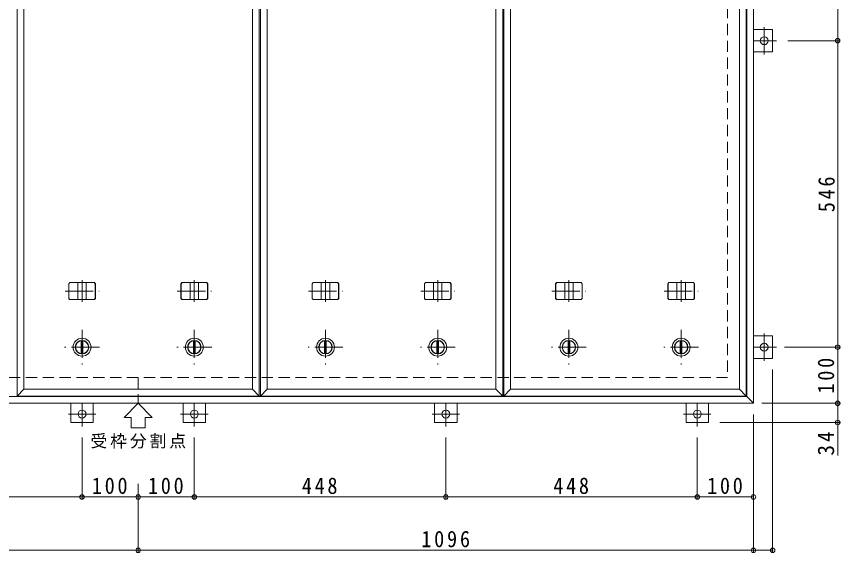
# Model space of a CAD drawing. Units: millimetres at full size, sheet at 1:10. Extents: x -2620 to 2635, y -1963 to 1659.
# Drawn here: x -1179 to 289, y -224 to 731 of the extents above; entities that cross this region are included whole.
import ezdxf

# ---------------------------------------------------------------- set-up
doc = ezdxf.new("R2010")
doc.units = ezdxf.units.MM
doc.header["$LTSCALE"] = 10
doc.header["$PDMODE"] = 32
doc.header["$PDSIZE"] = 8
doc.linetypes.add('CHAIN1', pattern=[8, 5, -1, 1, -1])
doc.linetypes.add('DASHED2', pattern=[3, 2, -1])
for name, color, linetype, lineweight in [('0-1', 2, 'DASHED2', 9), ('0-2', 3, 'Continuous', 9), ('0-3', 4, 'Continuous', 9), ('0-5', 7, 'Continuous', 9), ('0-C', 2, 'Continuous', 9), ('0-E', 3, 'Continuous', 9), ('0-F', 7, 'Continuous', 9)]:
    doc.layers.add(name, color=color, linetype=linetype, lineweight=lineweight)
doc.styles.add('ＭＳ ゴシック', font='')
doc.styles.get('ＭＳ ゴシック').set_extended_font_data('MS Gothic')

msp = doc.modelspace()

# ---------------------------------------------------------------- linework, layer by layer
at = {"layer": '0-1'}
for p, q in [((87.97, 1287.71), (87.97, 87.71)), ((87.97, 87.71), (-2012.03, 87.71)), ((-962.03, 87.71), (-962.03, 41.71))]:
    msp.add_line(p, q, dxfattribs=at)
at = {"layer": '0-2'}
for p, q in [((-1177.78, 1320.71), (-1177.78, 54.71)), ((-1165.78, 1308.71), (-1165.78, 66.71)), ((-758.28, 1308.71), (-758.28, 66.71)), ((-746.28, 1320.71), (-746.28, 54.71)), ((-744.16, 1320.71), (-744.16, 54.71)), ((-732.16, 1308.71), (-732.16, 66.71)), ((-324.66, 1308.71), (-324.66, 66.71)), ((-312.66, 1320.71), (-312.66, 54.71)), ((-310.53, 1320.71), (-310.53, 54.71)), ((-298.53, 1308.71), (-298.53, 66.71)), ((108.97, 1308.71), (108.97, 66.71)), ((120.97, 1320.71), (120.97, 54.71)), ((-1165.78, 66.71), (-1177.78, 54.71)), ((-1165.78, 66.71), (-758.28, 66.71)), ((-758.28, 66.71), (-746.28, 54.71)), ((-732.16, 66.71), (-744.16, 54.71)), ((-732.16, 66.71), (-324.66, 66.71)), ((-324.65, 66.71), (-312.66, 54.71)), ((-298.53, 66.71), (-310.53, 54.71)), ((-298.53, 66.71), (108.97, 66.71)), ((108.97, 66.71), (120.97, 54.71)), ((-1177.78, 54.71), (-746.28, 54.71)), ((-744.16, 54.71), (-312.66, 54.71)), ((-310.53, 54.71), (120.97, 54.71))]:
    msp.add_line(p, q, dxfattribs=at)
at = {"layer": '0-3', "color": 2}
for p, q in [((121.97, 53.71), (121.97, 1321.71)), ((133.97, 1333.71), (133.97, 41.71)), ((121.97, 53.71), (-2046.03, 53.71)), ((121.97, 53.71), (133.97, 41.71)), ((133.97, 41.71), (-2058.03, 41.71))]:
    msp.add_line(p, q, dxfattribs=at)
at = {"layer": '0-3'}
for p, q in [((-1085.86, 254.71), (-1084.13, 256.71)), ((-1085.46, 254.71), (-1085.86, 254.71)), ((-1085.86, 254.71), (-1085.86, 228.71)), ((-1085.46, 254.71), (-1083.73, 256.71)), ((-1085.46, 254.71), (-1085.46, 228.71)), ((-1039.93, 256.71), (-1084.13, 256.71)), ((-1069.53, 256.71), (-1069.53, 226.71)), ((-1054.53, 256.71), (-1054.53, 226.71)), ((-1038.6, 254.71), (-1040.33, 256.71)), ((-1038.2, 254.71), (-1039.93, 256.71)), ((-1038.6, 254.71), (-1038.2, 254.71)), ((-1038.6, 254.71), (-1038.6, 228.71)), ((-1038.2, 254.71), (-1038.2, 228.71)), ((-885.86, 254.71), (-884.13, 256.71)), ((-885.86, 254.71), (-885.86, 228.71)), ((-885.46, 254.71), (-885.86, 254.71)), ((-885.46, 254.71), (-883.73, 256.71)), ((-885.46, 254.71), (-885.46, 228.71)), ((-839.93, 256.71), (-884.13, 256.71)), ((-869.53, 256.71), (-869.53, 226.71)), ((-854.53, 256.71), (-854.53, 226.71)), ((-838.6, 254.71), (-840.33, 256.71)), ((-838.2, 254.71), (-839.93, 256.71)), ((-838.6, 254.71), (-838.2, 254.71)), ((-838.6, 254.71), (-838.6, 228.71)), ((-838.2, 254.71), (-838.2, 228.71)), ((-652.24, 254.71), (-650.51, 256.71)), ((-651.84, 254.71), (-652.24, 254.71)), ((-652.24, 254.71), (-652.24, 228.71)), ((-651.84, 254.71), (-650.11, 256.71)), ((-651.84, 254.71), (-651.84, 228.71)), ((-606.3, 256.71), (-650.51, 256.71)), ((-635.91, 256.71), (-635.91, 226.71)), ((-620.91, 256.71), (-620.91, 226.71)), ((-604.97, 254.71), (-606.7, 256.71)), ((-604.57, 254.71), (-606.3, 256.71)), ((-604.97, 254.71), (-604.57, 254.71)), ((-604.97, 254.71), (-604.97, 228.71)), ((-604.57, 254.71), (-604.57, 228.71)), ((-452.24, 254.71), (-450.51, 256.71)), ((-452.24, 254.71), (-452.24, 228.71)), ((-451.84, 254.71), (-452.24, 254.71)), ((-451.84, 254.71), (-450.11, 256.71)), ((-451.84, 254.71), (-451.84, 228.71)), ((-406.3, 256.71), (-450.51, 256.71)), ((-435.91, 256.71), (-435.91, 226.71)), ((-420.91, 256.71), (-420.91, 226.71)), ((-404.97, 254.71), (-406.7, 256.71)), ((-404.57, 254.71), (-406.3, 256.71)), ((-404.97, 254.71), (-404.57, 254.71)), ((-404.97, 254.71), (-404.97, 228.71)), ((-404.57, 254.71), (-404.57, 228.71)), ((-218.61, 254.71), (-216.88, 256.71)), ((-218.21, 254.71), (-218.61, 254.71)), ((-218.61, 254.71), (-218.61, 228.71)), ((-218.21, 254.71), (-216.48, 256.71)), ((-218.21, 254.71), (-218.21, 228.71)), ((-172.68, 256.71), (-216.88, 256.71)), ((-202.28, 256.71), (-202.28, 226.71)), ((-187.28, 256.71), (-187.28, 226.71)), ((-171.35, 254.71), (-173.08, 256.71)), ((-170.95, 254.71), (-172.68, 256.71)), ((-171.35, 254.71), (-170.95, 254.71)), ((-171.35, 254.71), (-171.35, 228.71)), ((-170.95, 254.71), (-170.95, 228.71)), ((-18.61, 254.71), (-16.88, 256.71)), ((-18.61, 254.71), (-18.61, 228.71)), ((-18.21, 254.71), (-18.61, 254.71)), ((-18.21, 254.71), (-16.48, 256.71)), ((-18.21, 254.71), (-18.21, 228.71)), ((27.32, 256.71), (-16.88, 256.71)), ((-2.28, 256.71), (-2.28, 226.71)), ((12.72, 256.71), (12.72, 226.71)), ((28.65, 254.71), (26.92, 256.71)), ((29.05, 254.71), (27.32, 256.71)), ((28.65, 254.71), (29.05, 254.71)), ((28.65, 254.71), (28.65, 228.71)), ((29.05, 254.71), (29.05, 228.71)), ((-1085.46, 228.71), (-1085.86, 228.71)), ((-1085.86, 228.71), (-1084.13, 226.71)), ((-1085.46, 228.71), (-1083.73, 226.71)), ((-1084.13, 226.71), (-1039.93, 226.71)), ((-1038.6, 228.71), (-1040.33, 226.71)), ((-1038.2, 228.71), (-1039.93, 226.71)), ((-1038.6, 228.71), (-1038.2, 228.71)), ((-885.46, 228.71), (-885.86, 228.71)), ((-885.86, 228.71), (-884.13, 226.71)), ((-885.46, 228.71), (-883.73, 226.71)), ((-884.13, 226.71), (-839.93, 226.71)), ((-838.6, 228.71), (-840.33, 226.71)), ((-838.2, 228.71), (-839.93, 226.71)), ((-838.6, 228.71), (-838.2, 228.71)), ((-651.84, 228.71), (-652.24, 228.71)), ((-652.24, 228.71), (-650.51, 226.71)), ((-651.84, 228.71), (-650.11, 226.71)), ((-650.51, 226.71), (-606.3, 226.71)), ((-604.97, 228.71), (-606.7, 226.71)), ((-604.57, 228.71), (-606.3, 226.71)), ((-604.97, 228.71), (-604.57, 228.71)), ((-451.84, 228.71), (-452.24, 228.71)), ((-452.24, 228.71), (-450.51, 226.71)), ((-451.84, 228.71), (-450.11, 226.71)), ((-450.51, 226.71), (-406.3, 226.71)), ((-404.97, 228.71), (-406.7, 226.71)), ((-404.57, 228.71), (-406.3, 226.71)), ((-404.97, 228.71), (-404.57, 228.71)), ((-218.21, 228.71), (-218.61, 228.71)), ((-218.61, 228.71), (-216.88, 226.71)), ((-218.21, 228.71), (-216.48, 226.71)), ((-216.88, 226.71), (-172.68, 226.71)), ((-171.35, 228.71), (-173.08, 226.71)), ((-170.95, 228.71), (-172.68, 226.71)), ((-171.35, 228.71), (-170.95, 228.71)), ((-18.21, 228.71), (-18.61, 228.71)), ((-18.61, 228.71), (-16.88, 226.71)), ((-18.21, 228.71), (-16.48, 226.71)), ((-16.88, 226.71), (27.32, 226.71)), ((28.65, 228.71), (26.92, 226.71)), ((29.05, 228.71), (27.32, 226.71)), ((28.65, 228.71), (29.05, 228.71))]:
    msp.add_line(p, q, dxfattribs=at)
at = {"layer": '0-3', "linetype": 'CHAIN1'}
for p, q in [((-1062.03, 261.17), (-1062.03, 222.25)), ((-862.03, 261.17), (-862.03, 222.25)), ((-628.41, 261.17), (-628.41, 222.25)), ((-428.41, 261.17), (-428.41, 222.25)), ((-194.78, 261.17), (-194.78, 222.25)), ((5.22, 261.17), (5.22, 222.25)), ((-1092.41, 241.71), (-1031.65, 241.71)), ((-892.41, 241.71), (-831.65, 241.71)), ((-658.79, 241.71), (-598.02, 241.71)), ((-458.79, 241.71), (-398.02, 241.71)), ((-225.16, 241.71), (-164.4, 241.71)), ((-25.16, 241.71), (35.6, 241.71))]:
    msp.add_line(p, q, dxfattribs=at)
at = {"layer": '0-5'}
for p, q in [((-962.03, 41.71), (-987.03, 16.71)), ((-962.03, 41.71), (-937.03, 16.71)), ((-987.03, 16.71), (-974.53, 16.71)), ((-949.53, 16.71), (-937.03, 16.71)), ((-949.53, 16.71), (-949.53, -1.99))]:
    msp.add_line(p, q, dxfattribs=at)
msp.add_lwpolyline([(-974.53, 16.71), (-974.53, -1.99), (-949.53, -1.99)], dxfattribs=at)
at = {"layer": '0-C', "linetype": 'CHAIN1'}
for p, q in [((-1062.03, 172.71), (-1062.03, 110.71)), ((-862.03, 172.71), (-862.03, 110.71)), ((-628.41, 172.71), (-628.41, 110.71)), ((-428.41, 172.71), (-428.41, 110.71)), ((-194.78, 172.71), (-194.78, 110.71)), ((5.22, 172.71), (5.22, 110.71)), ((-1031.03, 141.71), (-1093.03, 141.71)), ((-831.03, 141.71), (-893.03, 141.71)), ((-597.41, 141.71), (-659.41, 141.71)), ((-397.41, 141.71), (-459.41, 141.71)), ((-163.78, 141.71), (-225.78, 141.71)), ((36.22, 141.71), (-25.78, 141.71))]:
    msp.add_line(p, q, dxfattribs=at)
at = {"layer": '0-C'}
for p, q in [((-1063.53, 130.31), (-1063.53, 153.11)), ((-1060.53, 130.31), (-1060.53, 153.11)), ((-863.53, 130.31), (-863.53, 153.11)), ((-860.53, 130.31), (-860.53, 153.11)), ((-629.91, 130.31), (-629.91, 153.11)), ((-626.91, 130.31), (-626.91, 153.11)), ((-429.91, 130.31), (-429.91, 153.11)), ((-426.91, 130.31), (-426.91, 153.11)), ((-196.28, 130.31), (-196.28, 153.11)), ((-193.28, 130.31), (-193.28, 153.11)), ((3.72, 130.31), (3.72, 153.11)), ((6.72, 130.31), (6.72, 153.11))]:
    msp.add_line(p, q, dxfattribs=at)
for centre, radius in [((-1062.03, 141.71), 16), ((-1062.03, 141.71), 12), ((-1062.03, 141.71), 11.5), ((-862.03, 141.71), 16), ((-862.03, 141.71), 12), ((-862.03, 141.71), 11.5), ((-628.41, 141.71), 16), ((-628.41, 141.71), 12), ((-628.41, 141.71), 11.5), ((-428.41, 141.71), 16), ((-428.41, 141.71), 12), ((-428.41, 141.71), 11.5), ((-194.78, 141.71), 16), ((-194.78, 141.71), 12), ((-194.78, 141.71), 11.5), ((5.22, 141.71), 16), ((5.22, 141.71), 12), ((5.22, 141.71), 11.5)]:
    msp.add_circle(centre, radius, dxfattribs=at)
at = {"layer": '0-E'}
for p, q in [((168.17, 707.71), (133.97, 707.71)), ((168.17, 707.71), (168.17, 667.71)), ((168.17, 667.71), (133.97, 667.71)), ((168.17, 161.71), (133.97, 161.71)), ((168.17, 161.71), (168.17, 121.71)), ((168.17, 121.71), (133.97, 121.71)), ((-1082.03, 7.51), (-1082.03, 41.71)), ((-1042.03, 7.51), (-1042.03, 41.71)), ((-882.03, 7.51), (-882.03, 41.71)), ((-842.03, 7.51), (-842.03, 41.71)), ((-434.03, 7.51), (-434.03, 41.71)), ((-394.03, 7.51), (-394.03, 41.71)), ((13.97, 7.51), (13.97, 41.71)), ((53.97, 7.51), (53.97, 41.71)), ((-1042.03, 7.51), (-1082.03, 7.51)), ((-882.03, 7.51), (-842.03, 7.51)), ((-434.03, 7.51), (-394.03, 7.51)), ((53.97, 7.51), (13.97, 7.51))]:
    msp.add_line(p, q, dxfattribs=at)
at = {"layer": '0-E', "linetype": 'CHAIN1'}
for p, q in [((153.17, 663.33), (153.17, 712.09)), ((175.14, 687.71), (133.97, 687.71)), ((153.17, 117.33), (153.17, 166.09)), ((175.14, 141.71), (133.97, 141.71)), ((-1062.03, 0.54), (-1062.03, 41.71)), ((-862.03, 0.54), (-862.03, 41.71)), ((-414.03, 0.54), (-414.03, 41.71)), ((33.97, 0.54), (33.97, 41.71)), ((-1086.41, 22.51), (-1037.65, 22.51)), ((-837.65, 22.51), (-886.41, 22.51)), ((-389.65, 22.51), (-438.41, 22.51)), ((9.59, 22.51), (58.35, 22.51))]:
    msp.add_line(p, q, dxfattribs=at)
at = {"layer": '0-E'}
for centre in [(153.17, 687.71), (153.17, 141.71), (-1062.03, 22.51), (-862.03, 22.51), (-414.03, 22.51), (33.97, 22.51)]:
    msp.add_circle(centre, 7, dxfattribs=at)
at = {"layer": '0-F'}
for p, q in [((284.12, 687.71), (284.12, 1233.71)), ((287.12, 687.71), (195.14, 687.71)), ((284.12, 141.71), (284.12, 687.71)), ((189.49, 141.71), (289.12, 141.71)), ((284.12, 41.71), (284.12, 141.71)), ((168.17, -223.13), (168.17, 101.71)), ((148.97, 41.71), (289.12, 41.71)), ((284.12, 41.71), (284.12, 7.51)), ((133.97, -223.13), (133.97, 21.71)), ((289.12, 7.51), (73.97, 7.51)), ((284.12, 7.51), (284.12, -51.46)), ((-1062.03, -128.15), (-1062.03, -19.46)), ((-862.03, -128.15), (-862.03, -19.46)), ((-414.03, -128.15), (-414.03, -19.46)), ((33.97, -128.15), (33.97, -19.46)), ((-962.03, -223.13), (-962.03, -101.62)), ((-1510.03, -125.15), (-1062.03, -125.15)), ((-1062.03, -125.15), (-962.03, -125.15)), ((-962.03, -125.15), (-862.03, -125.15)), ((-862.03, -125.15), (-414.03, -125.15)), ((-414.03, -125.15), (33.97, -125.15)), ((33.97, -125.15), (133.97, -125.15)), ((-2058.03, -220.13), (-962.03, -220.13)), ((-962.03, -220.13), (133.97, -220.13)), ((133.97, -220.13), (168.17, -220.13))]:
    msp.add_line(p, q, dxfattribs=at)
for p in [(284.12, 687.71), (284.12, 141.71), (284.12, 41.71), (284.12, 7.51), (-1062.03, -125.15), (-962.03, -125.15), (-862.03, -125.15), (-414.03, -125.15), (33.97, -125.15), (133.97, -125.15), (-962.03, -220.13), (133.97, -220.13), (168.17, -220.13)]:
    msp.add_point(p, dxfattribs=at)

# ---------------------------------------------------------------- texts
at = {"layer": '0-5', "insert": (-1047.03, -39), "char_height": 21.99, "attachment_point": 7, "style": 'ＭＳ ゴシック'}
msp.add_mtext('\\T1.17;受枠分割点', dxfattribs=at)
at = {"layer": '0-F', "color": 2, "char_height": 29.33, "attachment_point": 7, "rotation": 90, "style": 'ＭＳ ゴシック'}
for s, insert in [('\\T1.27;\\W0.9;546', (279.12, 382.21)), ('\\T1.27;\\W0.9;100', (278.12, 59.21)), ('\\T1.27;\\W0.95;34', (278.12, -51.46))]:
    msp.add_mtext(s, dxfattribs=dict(at, insert=insert))
at = {"layer": '0-F', "color": 2, "char_height": 29.33, "attachment_point": 7, "style": 'ＭＳ ゴシック'}
for s, insert in [('\\T1.27;\\W0.9;100', (-1044.53, -120.15)), ('\\T1.27;\\W0.9;100', (-944.53, -120.15)), ('\\T1.27;\\W0.9;448', (-670.53, -120.15)), ('\\T1.27;\\W0.9;448', (-222.53, -120.15)), ('\\T1.27;\\W0.9;100', (51.47, -120.15)), ('\\T1.28;\\W0.9;1096', (-457.78, -215.13))]:
    msp.add_mtext(s, dxfattribs=dict(at, insert=insert))

doc.saveas('drawing.dxf')
